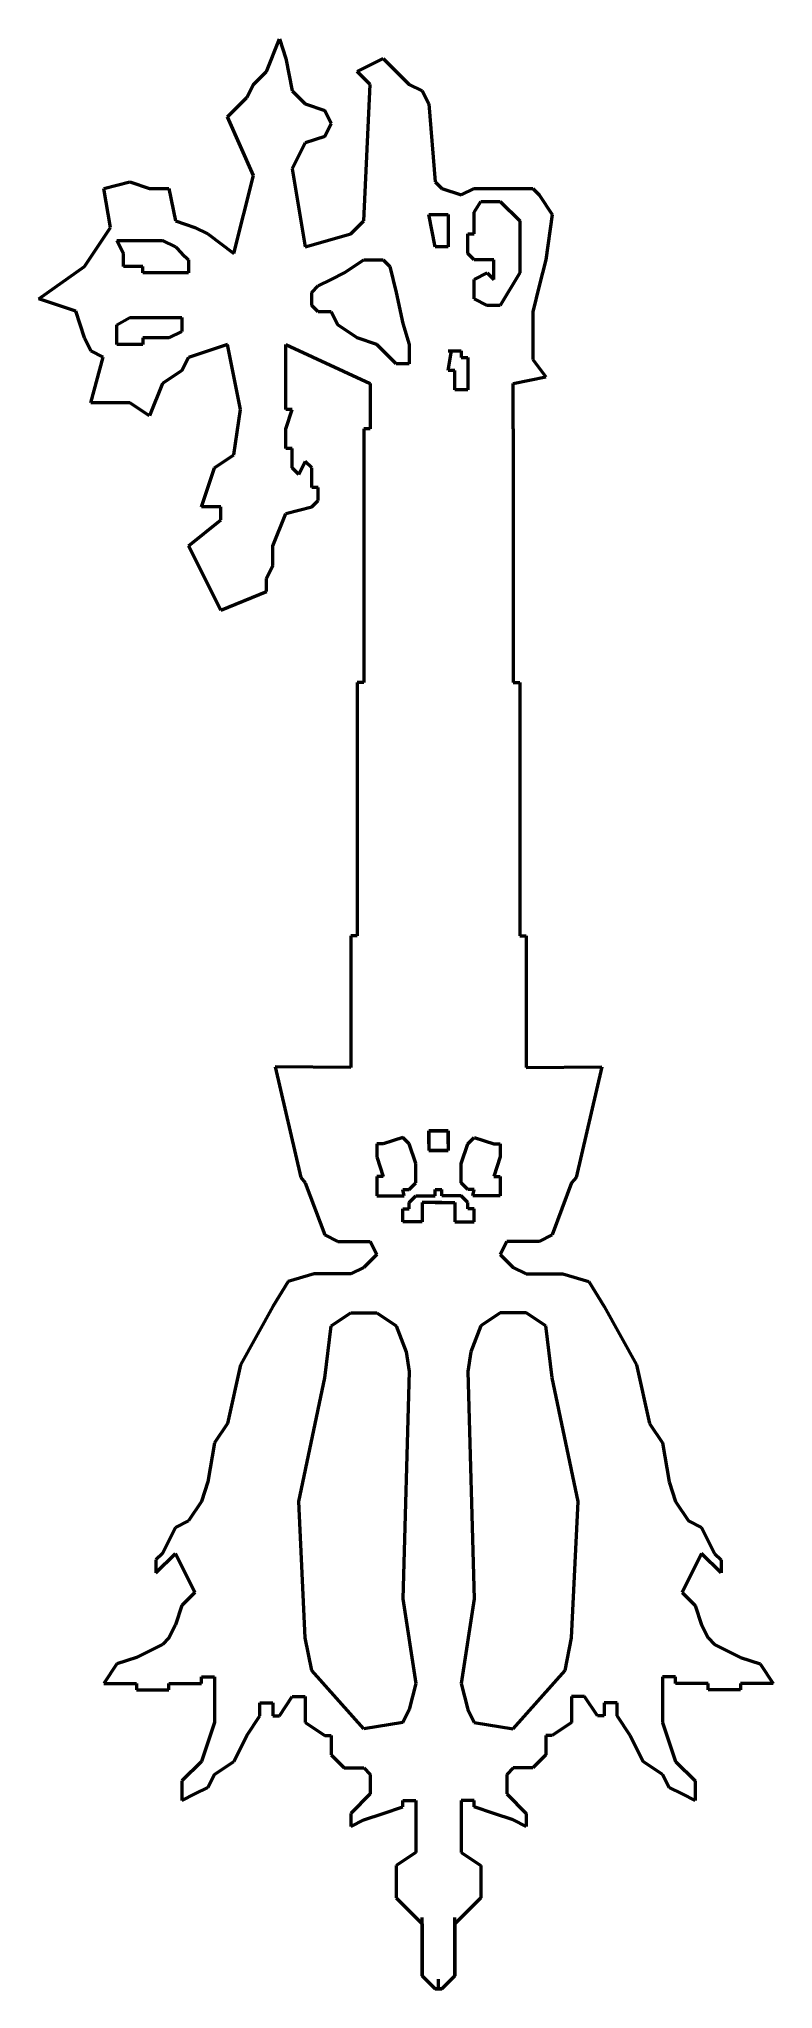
# Model space of a CAD drawing. Header units: millimetres. Extents: x 41 to 154, y 7 to 307.
import ezdxf

# ---------------------------------------------------------------- set-up
doc = ezdxf.new("R2010")
doc.units = ezdxf.units.MM
doc.layers.add('CAM5', color=7, linetype='Continuous')

msp = doc.modelspace()

# ---------------------------------------------------------------- linework, layer by layer
at = {"layer": 'CAM5', "color": 7, "linetype": 'Continuous', "lineweight": 50}
for p, q in [((76.18, 302.06), (78.18, 307.06)), ((78.18, 307.06), (79.18, 304.06)), ((79.18, 304.06), (80.18, 299.06)), ((90.18, 302.06), (94.18, 304.06)), ((94.18, 304.06), (96.18, 302.06)), ((73.18, 298.06), (74.18, 300.06)), ((74.18, 300.06), (76.18, 302.06)), ((92.18, 300.06), (90.18, 302.06)), ((91.18, 279.06), (92.18, 300.06)), ((96.18, 302.06), (98.18, 300.06)), ((98.18, 300.06), (100.18, 299.06)), ((70.18, 295.06), (73.18, 298.06)), ((80.18, 299.06), (82.18, 297.06)), ((82.18, 297.06), (85.18, 296.06)), ((100.18, 299.06), (101.18, 297.06)), ((101.18, 297.06), (102.18, 285.06)), ((74.18, 286.06), (70.18, 295.06)), ((85.18, 296.06), (86.18, 294.06)), ((86.18, 294.06), (85.18, 292.06)), ((82.18, 291.06), (80.18, 287.06)), ((85.18, 292.06), (82.18, 291.06)), ((51.18, 284.06), (55.18, 285.06)), ((55.18, 285.06), (58.18, 284.06)), ((71.18, 274.06), (74.18, 286.06)), ((80.18, 287.06), (82.18, 275.06)), ((102.18, 285.06), (103.18, 284.06)), ((52.18, 278.06), (51.18, 284.06)), ((58.18, 284.06), (61.18, 284.06)), ((61.18, 284.06), (62.18, 279.06)), ((103.18, 284.06), (106.18, 283.06)), ((106.18, 283.06), (108.18, 284.06)), ((108.18, 284.06), (117.18, 284.06)), ((108.18, 280.44), (109.18, 282.06)), ((109.18, 282.06), (112.18, 282.06)), ((112.18, 282.06), (115.18, 279.06)), ((117.18, 284.06), (118.18, 283.06)), ((118.18, 283.06), (120.18, 280.06)), ((62.18, 279.06), (65.18, 278.06)), ((89.18, 277.06), (91.18, 279.06)), ((101.18, 280.06), (104.18, 280.06)), ((102.18, 275.06), (101.18, 280.06)), ((104.18, 280.06), (104.18, 275.06)), ((108.18, 277.06), (108.18, 280.44)), ((115.18, 279.06), (115.18, 271.06)), ((120.18, 280.06), (119.18, 273.06)), ((48.18, 272.06), (52.18, 278.06)), ((54.18, 274.06), (53.18, 276.06)), ((53.18, 276.06), (60.18, 276.06)), ((60.18, 276.06), (62.18, 275.06)), ((65.18, 278.06), (67.18, 277.06)), ((67.18, 277.06), (71.18, 274.06)), ((82.18, 275.06), (89.18, 277.06)), ((107.18, 274.06), (107.18, 277.06)), ((107.18, 277.06), (108.18, 277.06)), ((54.18, 272.06), (54.18, 274.06)), ((62.18, 275.06), (63.18, 274.06)), ((63.18, 274.06), (64.18, 273.06)), ((64.18, 273.06), (64.18, 271.06)), ((88.18, 271.06), (91.18, 273.06)), ((91.18, 273.06), (94.18, 273.06)), ((94.18, 273.06), (95.18, 272.06)), ((104.18, 275.06), (102.18, 275.06)), ((108.18, 273.06), (107.18, 274.06)), ((111.18, 273.06), (108.18, 273.06)), ((111.18, 270.06), (111.18, 273.06)), ((119.18, 273.06), (118.18, 269.06)), ((41.18, 267.06), (48.18, 272.06)), ((57.18, 272.06), (54.18, 272.06)), ((57.18, 271.06), (57.18, 272.06)), ((64.18, 271.06), (57.18, 271.06)), ((84.18, 269.06), (86.18, 270.06)), ((86.18, 270.06), (88.18, 271.06)), ((95.18, 272.06), (96.18, 268.06)), ((108.18, 270.06), (110.18, 271.06)), ((108.18, 267.06), (108.18, 270.06)), ((110.18, 271.06), (111.18, 270.06)), ((115.18, 271.06), (112.18, 266.06)), ((46.83, 265.17), (41.18, 267.06)), ((83.18, 268.06), (84.18, 269.06)), ((83.18, 266.06), (83.18, 268.06)), ((96.18, 268.06), (97.18, 263.28)), ((110.18, 266.06), (108.18, 267.06)), ((118.18, 269.06), (117.18, 265.06)), ((48.18, 261.06), (46.83, 265.17)), ((53.18, 263.06), (55.18, 264.21)), ((55.18, 264.21), (63.18, 264.21)), ((63.18, 264.21), (63.18, 262.06)), ((84.18, 265.06), (83.18, 266.06)), ((86.18, 265.06), (84.18, 265.06)), ((87.18, 263.06), (86.18, 265.06)), ((112.18, 266.06), (110.18, 266.06)), ((117.18, 265.06), (117.18, 257.76)), ((49.18, 259.06), (48.18, 261.06)), ((53.18, 260.06), (53.18, 263.06)), ((57.18, 261.06), (57.18, 260.06)), ((61.18, 261.06), (57.18, 261.06)), ((63.18, 262.06), (61.18, 261.06)), ((90.18, 261.06), (87.18, 263.06)), ((93.18, 260.06), (90.18, 261.06)), ((97.18, 263.28), (98.18, 260.06)), ((51.07, 258.11), (49.18, 259.06)), ((49.18, 251.06), (51.07, 258.11)), ((57.18, 260.06), (53.18, 260.06)), ((64.18, 258.06), (63.18, 256.06)), ((70.18, 260.06), (64.18, 258.06)), ((72.18, 250.06), (70.18, 260.06)), ((79.18, 250.06), (79.18, 260.06)), ((79.18, 260.06), (92.18, 254.06)), ((96.18, 257.06), (93.18, 260.06)), ((98.18, 260.06), (98.18, 257.06)), ((104.18, 259.06), (106.18, 259.06)), ((104.18, 256.06), (104.68, 259.06)), ((106.18, 259.06), (106.18, 258.06)), ((106.18, 258.06), (107.18, 258.06)), ((107.18, 258.06), (107.18, 253.06)), ((63.18, 256.06), (60.18, 254.06)), ((98.18, 257.06), (96.18, 257.06)), ((105.18, 256.06), (104.18, 256.06)), ((105.18, 253.06), (105.18, 256.06)), ((114.18, 254.06), (119.18, 255.06)), ((117.18, 257.76), (119.18, 255.06)), ((60.18, 254.06), (58.18, 249.06)), ((92.18, 254.06), (92.18, 247.06)), ((107.18, 253.06), (105.18, 253.06)), ((114.18, 247.06), (114.18, 254.06)), ((55.18, 251.06), (49.18, 251.06)), ((58.18, 249.06), (55.18, 251.06)), ((71.18, 243.06), (72.18, 250.06)), ((79.18, 247.06), (80.18, 250.06)), ((80.18, 250.06), (79.18, 250.06)), ((79.18, 244.06), (79.18, 247.06)), ((92.18, 247.06), (91.18, 247.06)), ((91.18, 247.06), (91.18, 208.06)), ((114.18, 247.06), (114.18, 208.06)), ((68.18, 241.06), (71.18, 243.06)), ((80.18, 244.06), (79.18, 244.06)), ((80.18, 241.06), (80.18, 244.06)), ((66.18, 235.06), (68.18, 241.06)), ((81.18, 240.06), (80.18, 241.06)), ((82.18, 242.06), (81.18, 240.06)), ((83.18, 241.06), (82.18, 242.06)), ((83.18, 238.06), (83.18, 241.06)), ((84.18, 238.06), (83.18, 238.06)), ((84.18, 236.06), (84.18, 238.06)), ((69.18, 235.06), (66.18, 235.06)), ((69.18, 233.06), (69.18, 235.06)), ((77.18, 229.06), (79.18, 234.06)), ((79.18, 234.06), (83.18, 235.06)), ((83.18, 235.06), (84.18, 236.06)), ((64.18, 229.06), (69.18, 233.06)), ((64.18, 229.06), (69.18, 219.19)), ((77.18, 226.06), (77.18, 229.06)), ((76.18, 224.06), (77.18, 226.06)), ((69.18, 219.19), (76.18, 222.06)), ((76.18, 222.06), (76.18, 224.06)), ((91.18, 208.06), (90.18, 208.06)), ((90.18, 208.06), (90.18, 169.06)), ((114.18, 208.06), (115.18, 208.06)), ((115.18, 208.06), (115.18, 169.06)), ((90.18, 169.06), (89.18, 169.06)), ((89.18, 169.06), (89.18, 149.06)), ((115.18, 169.06), (116.18, 169.06)), ((116.18, 169.06), (116.18, 149.06)), ((89.18, 148.81), (77.55, 148.95)), ((77.55, 148.95), (81.49, 131.9)), ((89.18, 149.06), (89.18, 148.81)), ((116.18, 149.06), (116.18, 148.81)), ((116.18, 148.81), (127.81, 148.95)), ((127.81, 148.95), (123.87, 131.9)), ((97.18, 138.06), (94.18, 137.06)), ((98.18, 137.06), (97.18, 138.06)), ((104.18, 139.06), (101.18, 139.06)), ((101.18, 139.06), (101.18, 136.06)), ((101.18, 137.06), (101.18, 139.06)), ((101.18, 139.06), (104.18, 139.06)), ((104.18, 137.06), (104.18, 139.06)), ((104.18, 139.06), (104.18, 136.06)), ((107.18, 137.06), (108.18, 138.06)), ((108.18, 138.06), (111.18, 137.06)), ((94.18, 137.06), (93.18, 137.06)), ((93.18, 137.06), (93.18, 135.06)), ((93.18, 135.06), (94.18, 132.06)), ((99.18, 134.06), (98.18, 137.06)), ((101.18, 136.06), (104.18, 136.06)), ((104.18, 136.06), (101.18, 136.06)), ((106.18, 134.06), (107.18, 137.06)), ((111.18, 137.06), (112.18, 137.06)), ((112.18, 135.06), (111.18, 132.06)), ((112.18, 137.06), (112.18, 135.06)), ((94.18, 132.06), (93.18, 132.06)), ((93.18, 132.06), (93.18, 129.06)), ((99.18, 131.06), (99.18, 134.06)), ((106.18, 131.06), (106.18, 134.06)), ((111.18, 132.06), (112.18, 132.06)), ((112.18, 132.06), (112.18, 129.06)), ((81.49, 131.9), (82.18, 131.06)), ((82.18, 131.06), (85.18, 123.06)), ((93.18, 129.06), (97.38, 129.06)), ((97.38, 129.06), (97.18, 130.06)), ((97.18, 130.06), (98.18, 130.06)), ((98.18, 130.06), (99.18, 131.06)), ((98.18, 128.06), (99.18, 129.06)), ((99.18, 129.06), (102.18, 129.06)), ((102.18, 129.06), (102.18, 130.06)), ((102.18, 130.06), (103.18, 130.06)), ((103.18, 129.06), (103.18, 130.06)), ((106.18, 129.06), (103.18, 129.06)), ((107.18, 130.06), (106.18, 131.06)), ((107.18, 128.06), (106.18, 129.06)), ((108.18, 130.06), (107.18, 130.06)), ((107.98, 129.06), (108.18, 130.06)), ((112.18, 129.06), (107.98, 129.06)), ((123.18, 131.06), (120.18, 123.06)), ((123.87, 131.9), (123.18, 131.06)), ((123.87, 131.9), (123.18, 131.06)), ((97.18, 125.06), (97.18, 127.06)), ((97.18, 127.06), (98.18, 127.06)), ((98.18, 127.06), (98.18, 128.06)), ((101.18, 128.06), (100.18, 128.06)), ((100.18, 128.06), (100.18, 126.06)), ((100.18, 127.06), (100.18, 125.06)), ((103.18, 128.06), (101.18, 128.06)), ((102.18, 128.06), (104.18, 128.06)), ((104.18, 128.06), (105.18, 128.06)), ((105.18, 128.06), (105.18, 126.06)), ((105.18, 127.06), (105.18, 125.06)), ((107.18, 127.06), (107.18, 128.06)), ((108.18, 127.06), (107.18, 127.06)), ((108.18, 125.06), (108.18, 127.06)), ((85.18, 123.06), (87.18, 122.06)), ((100.18, 125.06), (97.18, 125.06)), ((105.18, 125.06), (108.18, 125.06)), ((120.18, 123.06), (118.18, 122.06)), ((87.18, 122.06), (92.18, 122.06)), ((93.18, 120.06), (91.18, 118.06)), ((92.18, 122.06), (93.18, 120.06)), ((113.18, 122.06), (112.18, 120.06)), ((112.18, 120.06), (114.18, 118.06)), ((118.18, 122.06), (113.18, 122.06)), ((83.56, 117.06), (79.56, 115.91)), ((89.18, 117.06), (83.56, 117.06)), ((91.18, 118.06), (89.18, 117.06)), ((114.18, 118.06), (116.18, 117.06)), ((116.18, 117.06), (121.8, 117.06)), ((121.8, 117.06), (125.8, 115.91)), ((79.56, 115.91), (77.18, 112.06)), ((125.8, 115.91), (128.18, 112.06)), ((77.18, 112.06), (72.18, 103.06)), ((86.18, 109.06), (89.18, 111.06)), ((89.18, 111.06), (93.18, 111.06)), ((93.18, 111.06), (96.18, 109.06)), ((112.18, 111.06), (109.18, 109.06)), ((116.18, 111.06), (112.18, 111.06)), ((119.18, 109.06), (116.18, 111.06)), ((128.18, 112.06), (133.18, 103.06)), ((85.18, 101.06), (86.18, 109.06)), ((96.18, 109.06), (97.68, 105.06)), ((109.18, 109.06), (107.68, 105.06)), ((120.18, 101.06), (119.18, 109.06)), ((97.68, 105.06), (98.18, 102.06)), ((107.68, 105.06), (107.18, 102.06)), ((72.18, 103.06), (70.18, 94.06)), ((98.18, 102.06), (97.18, 67.06)), ((107.18, 102.06), (108.18, 67.06)), ((133.18, 103.06), (135.18, 94.06)), ((81.18, 82.06), (85.18, 101.06)), ((124.18, 82.06), (120.18, 101.06)), ((70.18, 94.06), (68.18, 91.06)), ((135.18, 94.06), (137.18, 91.06)), ((68.18, 91.06), (67.18, 85.06)), ((137.18, 91.06), (138.18, 85.06)), ((67.18, 85.06), (66.18, 82.06)), ((138.18, 85.06), (139.18, 82.06)), ((66.18, 82.06), (64.18, 79.06)), ((82.18, 61.06), (81.18, 82.06)), ((123.18, 61.06), (124.18, 82.06)), ((139.18, 82.06), (141.18, 79.06)), ((62.18, 78.06), (60.18, 74.06)), ((64.18, 79.06), (62.18, 78.06)), ((141.18, 79.06), (143.18, 78.06)), ((143.18, 78.06), (145.18, 74.06)), ((60.18, 74.06), (59.18, 73.06)), ((59.18, 71.06), (62.18, 74.06)), ((59.18, 73.06), (59.18, 71.06)), ((62.18, 74.06), (65.18, 68.06)), ((143.18, 74.06), (140.18, 68.06)), ((146.18, 71.06), (143.18, 74.06)), ((145.18, 74.06), (146.18, 73.06)), ((146.18, 73.06), (146.18, 71.06)), ((63.18, 66.06), (62.18, 63.06)), ((65.18, 68.06), (63.18, 66.06)), ((97.18, 67.06), (99.18, 54.06)), ((108.18, 67.06), (106.18, 54.06)), ((140.18, 68.06), (142.18, 66.06)), ((142.18, 66.06), (143.18, 63.06)), ((62.18, 63.06), (61.18, 61.06)), ((143.18, 63.06), (144.18, 61.06)), ((60.18, 60.06), (56.18, 58.06)), ((61.18, 61.06), (60.18, 60.06)), ((83.18, 56.06), (82.18, 61.06)), ((122.18, 56.06), (123.18, 61.06)), ((144.18, 61.06), (145.18, 60.06)), ((145.18, 60.06), (149.18, 58.06)), ((53.18, 57.06), (51.18, 54.06)), ((56.18, 58.06), (53.18, 57.06)), ((149.18, 58.06), (152.18, 57.06)), ((152.18, 57.06), (154.18, 54.06)), ((51.18, 54.06), (56.18, 54.06)), ((56.18, 54.06), (56.18, 53.06)), ((61.18, 53.06), (61.18, 54.06)), ((61.18, 54.06), (64.45, 54.06)), ((64.45, 54.06), (66.18, 54.06)), ((66.18, 54.06), (66.18, 55.06)), ((66.18, 55.06), (68.18, 55.06)), ((68.18, 55.06), (68.18, 48.06)), ((91.18, 47.06), (83.18, 56.06)), ((99.18, 54.06), (98.18, 50.06)), ((106.18, 54.06), (107.18, 50.06)), ((114.18, 47.06), (122.18, 56.06)), ((139.18, 55.06), (137.18, 55.06)), ((137.18, 55.06), (137.18, 48.06)), ((139.18, 54.06), (139.18, 55.06)), ((140.91, 54.06), (139.18, 54.06)), ((144.18, 54.06), (140.91, 54.06)), ((144.18, 53.06), (144.18, 54.06)), ((154.18, 54.06), (149.18, 54.06)), ((149.18, 54.06), (149.18, 53.06)), ((56.18, 53.06), (61.18, 53.06)), ((75.18, 49.06), (75.18, 51.06)), ((75.18, 51.06), (77.18, 51.06)), ((77.18, 51.06), (77.18, 49.06)), ((78.18, 49.06), (80.18, 52.06)), ((80.18, 52.06), (82.18, 52.06)), ((82.18, 52.06), (82.18, 48.06)), ((125.18, 52.06), (123.18, 52.06)), ((123.18, 52.06), (123.18, 48.06)), ((127.18, 49.06), (125.18, 52.06)), ((130.18, 51.06), (128.18, 51.06)), ((128.18, 51.06), (128.18, 49.06)), ((130.18, 49.06), (130.18, 51.06)), ((149.18, 53.06), (144.18, 53.06)), ((68.18, 48.06), (66.18, 42.06)), ((73.18, 46.06), (75.18, 49.06)), ((77.18, 49.06), (78.18, 49.06)), ((82.18, 48.06), (85.18, 46.06)), ((97.18, 48.06), (91.18, 47.06)), ((98.18, 50.06), (97.18, 48.06)), ((107.18, 50.06), (108.18, 48.06)), ((108.18, 48.06), (114.18, 47.06)), ((123.18, 48.06), (120.18, 46.06)), ((128.18, 49.06), (127.18, 49.06)), ((132.18, 46.06), (130.18, 49.06)), ((137.18, 48.06), (139.18, 42.06)), ((72.18, 44.06), (73.18, 46.06)), ((85.18, 46.06), (86.18, 46.06)), ((86.18, 46.06), (86.18, 43.06)), ((120.18, 46.06), (119.18, 46.06)), ((119.18, 46.06), (119.18, 43.06)), ((133.18, 44.06), (132.18, 46.06)), ((66.18, 42.06), (63.18, 39.06)), ((68.18, 40.06), (71.18, 42.06)), ((71.18, 42.06), (72.18, 44.06)), ((86.18, 43.06), (88.18, 41.06)), ((119.18, 43.06), (117.18, 41.06)), ((134.18, 42.06), (133.18, 44.06)), ((137.18, 40.06), (134.18, 42.06)), ((139.18, 42.06), (142.18, 39.06)), ((63.18, 39.06), (63.18, 36.06)), ((67.18, 38.06), (68.18, 40.06)), ((88.18, 41.06), (91.18, 41.06)), ((91.18, 41.06), (92.18, 40.06)), ((92.18, 40.06), (92.18, 37.06)), ((114.18, 41.06), (113.18, 40.06)), ((113.18, 40.06), (113.18, 37.06)), ((117.18, 41.06), (114.18, 41.06)), ((138.18, 38.06), (137.18, 40.06)), ((142.18, 39.06), (142.18, 36.06)), ((63.18, 36.06), (65.18, 37.06)), ((65.18, 37.06), (67.18, 38.06)), ((92.18, 37.06), (89.18, 34.06)), ((97.18, 35.06), (97.18, 36.06)), ((97.18, 36.06), (99.18, 36.06)), ((99.18, 36.06), (99.18, 28.06)), ((108.18, 36.06), (106.18, 36.06)), ((106.18, 36.06), (106.18, 28.06)), ((108.18, 35.06), (108.18, 36.06)), ((113.18, 37.06), (116.18, 34.06)), ((140.18, 37.06), (138.18, 38.06)), ((142.18, 36.06), (140.18, 37.06)), ((89.18, 34.06), (89.18, 32.06)), ((89.18, 32.06), (91.18, 33.06)), ((91.18, 33.06), (94.18, 34.06)), ((94.18, 34.06), (97.18, 35.06)), ((111.18, 34.06), (108.18, 35.06)), ((114.18, 33.06), (111.18, 34.06)), ((116.18, 32.06), (114.18, 33.06)), ((116.18, 34.06), (116.18, 32.06)), ((99.18, 28.06), (96.18, 26.06)), ((106.18, 28.06), (109.18, 26.06)), ((96.18, 26.06), (96.18, 21.06)), ((109.18, 26.06), (109.18, 21.06)), ((96.18, 21.06), (100.18, 17.06)), ((109.18, 21.06), (105.18, 17.06)), ((100.18, 10.06), (100.18, 18.06)), ((105.18, 10.06), (105.18, 18.06)), ((100.18, 17.06), (100.18, 9.06)), ((105.18, 17.06), (105.18, 9.06)), ((100.18, 9.06), (100.18, 10.06)), ((100.18, 9.06), (102.18, 7.06)), ((102.18, 7.06), (100.18, 9.06)), ((103.18, 7.06), (105.18, 9.06)), ((105.18, 9.06), (103.18, 7.06)), ((105.18, 9.06), (105.18, 10.06)), ((102.18, 7.06), (103.18, 7.06)), ((103.18, 7.06), (102.18, 7.06)), ((102.68, 7.06), (102.68, 8.57)), ((102.68, 7.06), (102.68, 8.57))]:
    msp.add_line(p, q, dxfattribs=at)

doc.saveas('drawing.dxf')
